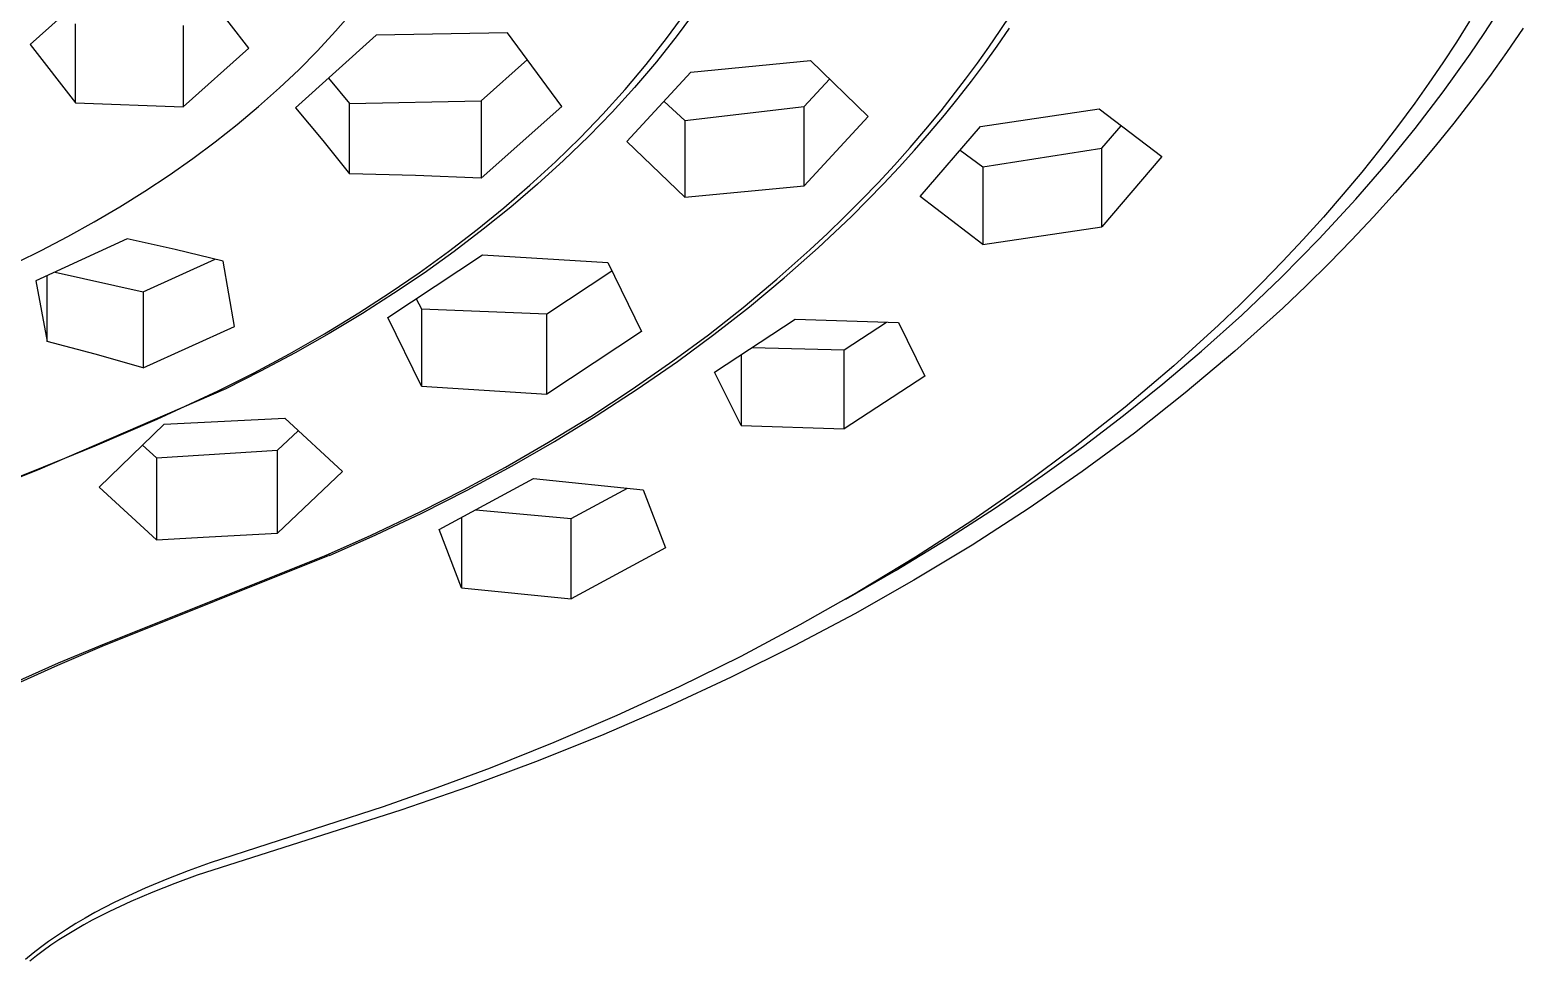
# Model space of a CAD drawing. Header units: millimetres. Extents: x -10942 to 92711, y -16583 to 30009.
# Drawn here: x -4977.46 to -4937.69, y 5076.78 to 5101.59 of the extents above; entities that cross this region are included whole.
import ezdxf

# ---------------------------------------------------------------- set-up
doc = ezdxf.new("R2010")
doc.units = ezdxf.units.MM
doc.header["$LTSCALE"] = 1000
doc.header["$MEASUREMENT"] = 0
doc.layers.add('Default', color=7, linetype='Continuous', true_color=0x000000)

# ---------------------------------------------------------------- blocks, each defined once
blk = doc.blocks.new('Raindance S Showerpipe 300 1jet+thermostat 27114000 front')
at = {"layer": 'Default', "color": 7, "true_color": 0xffffff}
for p, q in [((415.79, 1299.766), (414.044, 1298.207)), ((419.869, 1298.108), (418.652, 1299.682)), ((422.184, 1298.56), (422.65, 1299.096)), ((431.002, 1298.362), (431.498, 1299.038)), ((431.793, 1299.129), (431.286, 1298.443)), ((439.887, 1298.576), (440.178, 1299.019)), ((452.392, 1298.829), (452.042, 1298.272)), ((452.782, 1298.5), (453.144, 1299.056)), ((415.259, 1296.651), (415.259, 1298.754)), ((418.125, 1298.713), (418.125, 1296.55)), ((423.266, 1298.456), (421.112, 1296.523)), ((421.701, 1298.04), (422.184, 1298.56)), ((426.766, 1298.513), (423.266, 1298.456)), ((428.215, 1296.558), (426.766, 1298.513)), ((431.286, 1298.443), (430.73, 1297.744)), ((439.588, 1298.138), (439.887, 1298.576)), ((439.805, 1298.165), (440.133, 1298.643)), ((452.409, 1297.95), (452.782, 1298.5)), ((453.819, 1298.642), (453.376, 1297.995)), ((414.044, 1298.207), (415.259, 1296.651)), ((418.125, 1296.55), (419.869, 1298.108)), ((421.201, 1297.536), (421.701, 1298.04)), ((430.46, 1297.673), (431.002, 1298.362)), ((439.281, 1297.706), (439.588, 1298.138)), ((439.467, 1297.695), (439.805, 1298.165)), ((452.042, 1298.272), (451.681, 1297.721)), ((453.376, 1297.995), (452.92, 1297.358)), ((426.062, 1296.703), (427.301, 1297.805)), ((429.894, 1297.004), (430.46, 1297.673)), ((430.73, 1297.744), (430.151, 1297.064)), ((431.651, 1297.473), (434.833, 1297.776)), ((434.833, 1297.776), (436.371, 1296.289)), ((438.966, 1297.28), (439.281, 1297.706)), ((439.12, 1297.23), (439.467, 1297.695)), ((451.681, 1297.721), (451.31, 1297.177)), ((451.693, 1296.95), (452.409, 1297.95)), ((420.686, 1297.048), (421.201, 1297.536)), ((421.999, 1297.312), (422.559, 1296.632)), ((429.947, 1295.624), (431.651, 1297.473)), ((434.668, 1296.553), (435.342, 1297.281)), ((438.315, 1296.443), (438.966, 1297.28)), ((438.765, 1296.773), (439.12, 1297.23)), ((452.92, 1297.358), (452.452, 1296.729)), ((420.13, 1296.553), (420.686, 1297.048)), ((429.306, 1296.353), (429.894, 1297.004)), ((430.151, 1297.064), (429.549, 1296.404)), ((451.31, 1297.177), (450.93, 1296.64)), ((450.947, 1295.973), (451.693, 1296.95)), ((415.259, 1296.651), (418.125, 1296.55)), ((419.559, 1296.075), (420.13, 1296.553)), ((421.112, 1296.523), (421.845, 1295.648)), ((422.559, 1296.632), (426.062, 1296.703)), ((422.559, 1294.757), (422.559, 1296.632)), ((426.062, 1296.703), (426.062, 1294.644)), ((426.062, 1294.644), (428.215, 1296.558)), ((429.549, 1296.404), (428.927, 1295.763)), ((430.934, 1296.691), (431.484, 1296.186)), ((431.484, 1296.186), (434.668, 1296.553)), ((434.668, 1294.441), (434.668, 1296.553)), ((437.909, 1295.951), (438.315, 1296.443)), ((438.401, 1296.322), (438.765, 1296.773)), ((439.362, 1296.026), (442.523, 1296.49)), ((442.523, 1296.49), (444.196, 1295.223)), ((450.93, 1296.64), (450.472, 1296.02)), ((452.452, 1296.729), (451.972, 1296.11)), ((418.975, 1295.613), (419.559, 1296.075)), ((428.698, 1295.721), (429.306, 1296.353)), ((431.484, 1296.186), (431.484, 1294.142)), ((436.371, 1296.289), (434.668, 1294.441)), ((437.758, 1294.153), (439.362, 1296.026)), ((438.009, 1295.854), (438.401, 1296.322)), ((442.595, 1295.444), (443.109, 1296.042)), ((450.472, 1296.02), (450.001, 1295.409)), ((451.972, 1296.11), (451.48, 1295.5)), ((418.378, 1295.169), (418.975, 1295.613)), ((421.845, 1295.648), (422.559, 1294.757)), ((428.04, 1295.078), (428.698, 1295.721)), ((428.927, 1295.763), (428.254, 1295.112)), ((431.484, 1294.142), (429.947, 1295.624)), ((437.494, 1295.467), (437.909, 1295.951)), ((437.608, 1295.394), (438.009, 1295.854)), ((450.17, 1295.02), (450.947, 1295.973)), ((437.07, 1294.992), (437.494, 1295.467)), ((437.199, 1294.942), (437.608, 1295.394)), ((438.825, 1295.394), (439.43, 1294.947)), ((439.43, 1294.947), (442.595, 1295.444)), ((442.595, 1293.353), (442.595, 1295.444)), ((444.196, 1295.223), (442.595, 1293.353)), ((450.001, 1295.409), (449.519, 1294.807)), ((451.48, 1295.5), (450.977, 1294.9)), ((417.747, 1294.725), (418.378, 1295.169)), ((427.363, 1294.457), (428.04, 1295.078)), ((428.254, 1295.112), (427.561, 1294.482)), ((436.636, 1294.524), (437.07, 1294.992)), ((436.782, 1294.496), (437.199, 1294.942)), ((439.43, 1294.947), (439.43, 1292.882)), ((449.519, 1294.807), (449.025, 1294.215)), ((449.365, 1294.09), (450.17, 1295.02)), ((450.977, 1294.9), (450.413, 1294.252)), ((417.104, 1294.3), (417.747, 1294.725)), ((424.311, 1294.717), (422.559, 1294.757)), ((426.062, 1294.644), (424.311, 1294.717)), ((426.667, 1293.855), (427.363, 1294.457)), ((427.561, 1294.482), (426.849, 1293.873)), ((431.484, 1294.142), (434.668, 1294.441)), ((435.925, 1293.628), (436.782, 1294.496)), ((436.194, 1294.065), (436.636, 1294.524)), ((416.436, 1293.882), (417.104, 1294.3)), ((435.743, 1293.614), (436.194, 1294.065)), ((439.43, 1292.882), (437.758, 1294.153)), ((448.385, 1293.027), (449.365, 1294.09)), ((449.025, 1294.215), (448.499, 1293.608)), ((450.413, 1294.252), (449.837, 1293.616)), ((415.757, 1293.483), (416.436, 1293.882)), ((425.954, 1293.275), (426.667, 1293.855)), ((426.849, 1293.873), (426.12, 1293.284)), ((435.038, 1292.79), (435.925, 1293.628)), ((435.285, 1293.171), (435.743, 1293.614)), ((448.499, 1293.608), (447.961, 1293.011)), ((449.837, 1293.616), (449.248, 1292.991)), ((415.053, 1293.093), (415.757, 1293.483)), ((425.19, 1292.688), (425.954, 1293.275)), ((426.12, 1293.284), (425.339, 1292.69)), ((439.43, 1292.882), (442.595, 1293.353)), ((416.631, 1293.027), (414.196, 1291.91)), ((414.339, 1292.72), (415.053, 1293.093)), ((417.914, 1292.745), (416.631, 1293.027)), ((434.818, 1292.736), (435.285, 1293.171)), ((447.371, 1291.997), (448.385, 1293.027)), ((447.961, 1293.011), (447.412, 1292.424)), ((449.248, 1292.991), (448.648, 1292.377)), ((413.727, 1292.418), (414.339, 1292.72)), ((417.061, 1291.616), (418.98, 1292.488)), ((419.19, 1292.435), (417.914, 1292.745)), ((419.492, 1290.69), (419.19, 1292.435)), ((423.575, 1290.934), (426.095, 1292.605)), ((424.41, 1292.123), (425.19, 1292.688)), ((425.339, 1292.69), (424.541, 1292.118)), ((426.095, 1292.605), (429.439, 1292.396)), ((433.94, 1291.956), (434.818, 1292.736)), ((434.137, 1291.991), (435.038, 1292.79)), ((447.412, 1292.424), (446.852, 1291.848)), ((414.5, 1290.295), (414.5, 1292.048)), ((414.714, 1292.145), (417.061, 1291.616)), ((423.615, 1291.579), (424.41, 1292.123)), ((424.541, 1292.118), (423.728, 1291.569)), ((427.815, 1291.032), (429.546, 1292.174)), ((429.439, 1292.396), (430.334, 1290.557)), ((448.648, 1292.377), (448.036, 1291.775)), ((414.196, 1291.91), (414.5, 1290.295)), ((417.061, 1291.616), (417.061, 1289.591)), ((433.038, 1291.202), (433.94, 1291.956)), ((433.212, 1291.222), (434.137, 1291.991)), ((446.852, 1291.848), (446.282, 1291.282)), ((446.324, 1290.999), (447.371, 1291.997)), ((448.036, 1291.775), (447.414, 1291.183)), ((422.806, 1291.057), (423.615, 1291.579)), ((423.728, 1291.569), (422.901, 1291.041)), ((424.335, 1291.433), (424.469, 1291.169)), ((432.263, 1290.48), (433.212, 1291.222)), ((446.282, 1291.282), (445.701, 1290.726)), ((421.891, 1290.5), (422.806, 1291.057)), ((422.901, 1291.041), (422.01, 1290.504)), ((424.469, 1289.102), (423.575, 1290.934)), ((424.469, 1291.169), (427.815, 1291.032)), ((424.469, 1291.169), (424.469, 1289.102)), ((427.815, 1288.887), (427.815, 1291.032)), ((432.114, 1290.476), (433.038, 1291.202)), ((432.278, 1289.48), (434.429, 1290.888)), ((434.429, 1290.888), (437.181, 1290.8)), ((445.248, 1290.033), (446.324, 1290.999)), ((447.414, 1291.183), (446.139, 1290.033)), ((417.061, 1289.591), (419.492, 1290.69)), ((420.96, 1289.968), (421.891, 1290.5)), ((422.01, 1290.504), (421.105, 1289.991)), ((430.334, 1290.557), (427.815, 1288.887)), ((431.17, 1289.776), (432.114, 1290.476)), ((431.294, 1289.766), (432.263, 1290.48)), ((435.733, 1290.076), (436.857, 1290.809)), ((437.181, 1290.8), (437.883, 1289.37)), ((445.701, 1290.726), (444.513, 1289.645)), ((415.784, 1289.955), (414.5, 1290.295)), ((433.278, 1290.131), (435.733, 1290.076)), ((435.733, 1287.964), (435.733, 1290.076)), ((444.223, 1289.164), (445.248, 1290.033)), ((446.139, 1290.033), (444.819, 1288.923)), ((417.061, 1289.591), (415.784, 1289.955)), ((420.016, 1289.461), (420.96, 1289.968)), ((421.105, 1289.991), (420.187, 1289.501)), ((430.087, 1289.021), (431.17, 1289.776)), ((430.222, 1289.023), (431.294, 1289.766)), ((432.985, 1289.939), (432.985, 1288.053)), ((444.513, 1289.645), (443.219, 1288.547)), ((419.059, 1288.978), (420.016, 1289.461)), ((420.187, 1289.501), (419.257, 1289.034)), ((432.985, 1288.053), (432.278, 1289.48)), ((437.883, 1289.37), (435.733, 1287.964)), ((419.257, 1289.034), (414.244, 1286.865)), ((417.429, 1288.226), (419.059, 1288.978)), ((424.469, 1289.102), (427.815, 1288.887)), ((428.981, 1288.299), (430.087, 1289.021)), ((429.129, 1288.311), (430.222, 1289.023)), ((443.175, 1288.323), (444.223, 1289.164)), ((444.819, 1288.923), (443.464, 1287.856)), ((443.219, 1288.547), (441.889, 1287.494)), ((415.782, 1287.512), (417.429, 1288.226)), ((415.883, 1286.416), (417.621, 1288.088)), ((417.621, 1288.088), (420.834, 1288.249)), ((420.834, 1288.249), (422.369, 1286.827)), ((427.855, 1287.609), (428.981, 1288.299)), ((428.016, 1287.63), (429.129, 1288.311)), ((432.985, 1288.053), (435.733, 1287.964)), ((442.107, 1287.509), (443.175, 1288.323)), ((420.633, 1287.403), (421.187, 1287.919)), ((443.464, 1287.856), (442.076, 1286.833)), ((414.118, 1286.838), (415.782, 1287.512)), ((417.04, 1287.533), (417.418, 1287.199)), ((417.418, 1287.199), (420.633, 1287.403)), ((420.633, 1285.191), (420.633, 1287.403)), ((426.71, 1286.95), (427.855, 1287.609)), ((426.885, 1286.979), (428.016, 1287.63)), ((441.889, 1287.494), (440.526, 1286.484)), ((441.018, 1286.721), (442.107, 1287.509)), ((414.244, 1286.865), (409.296, 1284.89)), ((417.418, 1287.199), (417.418, 1285.008)), ((425.589, 1286.344), (426.71, 1286.95)), ((425.693, 1286.334), (426.885, 1286.979)), ((411.058, 1285.627), (414.118, 1286.838)), ((422.369, 1286.827), (420.633, 1285.191)), ((424.946, 1285.287), (427.459, 1286.644)), ((427.459, 1286.644), (430.379, 1286.347)), ((440.526, 1286.484), (439.132, 1285.518)), ((439.741, 1285.847), (441.018, 1286.721)), ((442.076, 1286.833), (440.657, 1285.853)), ((417.418, 1285.008), (415.883, 1286.416)), ((424.454, 1285.766), (425.589, 1286.344)), ((424.485, 1285.722), (425.693, 1286.334)), ((428.462, 1285.581), (429.964, 1286.387)), ((430.379, 1286.347), (430.971, 1284.795)), ((423.118, 1285.129), (424.454, 1285.766)), ((423.26, 1285.142), (424.485, 1285.722)), ((425.923, 1285.81), (428.462, 1285.581)), ((438.441, 1285.007), (439.741, 1285.847)), ((440.657, 1285.853), (439.139, 1284.87)), ((425.537, 1283.732), (424.946, 1285.287)), ((425.537, 1285.602), (425.537, 1283.732)), ((428.462, 1283.439), (428.462, 1285.581)), ((439.132, 1285.518), (437.634, 1284.547)), ((417.418, 1285.008), (418.816, 1285.092)), ((418.816, 1285.092), (420.633, 1285.191)), ((421.93, 1284.601), (423.118, 1285.129)), ((422.019, 1284.597), (423.26, 1285.142)), ((437.119, 1284.202), (438.441, 1285.007)), ((439.139, 1284.87), (437.592, 1283.933)), ((421.991, 1284.585), (415.959, 1282.165)), ((416.032, 1282.237), (421.93, 1284.601)), ((421.986, 1284.625), (422.019, 1284.597)), ((430.971, 1284.795), (428.462, 1283.439)), ((437.634, 1284.547), (436.108, 1283.622)), ((435.778, 1283.43), (437.119, 1284.202)), ((425.537, 1283.732), (428.462, 1283.439)), ((437.592, 1283.933), (436.019, 1283.04)), ((436.108, 1283.622), (434.555, 1282.742)), ((436.019, 1283.04), (434.422, 1282.192)), ((434.555, 1282.742), (432.978, 1281.907)), ((415.959, 1282.165), (414.779, 1281.665)), ((414.805, 1281.733), (416.032, 1282.237)), ((434.422, 1282.192), (432.725, 1281.349)), ((413.592, 1281.196), (414.805, 1281.733)), ((432.978, 1281.907), (431.34, 1281.096)), ((414.779, 1281.665), (413.61, 1281.138)), ((432.725, 1281.349), (431.006, 1280.552)), ((431.34, 1281.096), (429.68, 1280.331)), ((431.006, 1280.552), (429.267, 1279.802)), ((429.68, 1280.331), (428, 1279.609)), ((429.267, 1279.802), (427.509, 1279.096)), ((428, 1279.609), (426.303, 1278.932)), ((426.303, 1278.932), (424.884, 1278.403)), ((427.509, 1279.096), (425.724, 1278.431)), ((424.884, 1278.403), (423.454, 1277.902)), ((425.724, 1278.431), (423.922, 1277.813)), ((423.922, 1277.813), (418.496, 1276.075)), ((423.454, 1277.902), (418.843, 1276.402)), ((418.261, 1276.192), (417.685, 1275.969)), ((418.843, 1276.402), (418.261, 1276.192)), ((417.114, 1275.731), (416.552, 1275.476)), ((417.685, 1275.969), (417.114, 1275.731)), ((417.903, 1275.858), (417.315, 1275.627)), ((418.496, 1276.075), (417.903, 1275.858)), ((416.289, 1275.348), (416.028, 1275.216)), ((416.552, 1275.476), (416.289, 1275.348)), ((416.733, 1275.378), (416.445, 1275.246)), ((417.315, 1275.627), (416.733, 1275.378)), ((415.516, 1274.936), (415.264, 1274.788)), ((415.77, 1275.079), (415.516, 1274.936)), ((415.929, 1274.994), (415.701, 1274.875)), ((416.028, 1275.216), (415.77, 1275.079)), ((416.159, 1275.109), (415.929, 1274.994)), ((416.445, 1275.246), (416.159, 1275.109)), ((415.016, 1274.633), (414.773, 1274.473)), ((415.264, 1274.788), (415.016, 1274.633)), ((415.253, 1274.623), (415.033, 1274.49)), ((415.476, 1274.751), (415.253, 1274.623)), ((415.701, 1274.875), (415.476, 1274.751)), ((414.327, 1274.153), (414.125, 1273.996)), ((414.533, 1274.306), (414.327, 1274.153)), ((414.603, 1274.209), (414.393, 1274.06)), ((414.773, 1274.473), (414.533, 1274.306)), ((414.816, 1274.352), (414.603, 1274.209)), ((415.033, 1274.49), (414.816, 1274.352)), ((414.125, 1273.996), (413.928, 1273.833)), ((414.213, 1273.926), (414.036, 1273.787)), ((414.393, 1274.06), (414.213, 1273.926))]:
    blk.add_line(p, q, dxfattribs=at)

msp = doc.modelspace()

# ---------------------------------------------------------------- block references
at = {"layer": 'Default'}
msp.add_blockref('Raindance S Showerpipe 300 1jet+thermostat 27114000 front', (-5391.504, 3802.992), dxfattribs=at)

doc.saveas('drawing.dxf')
